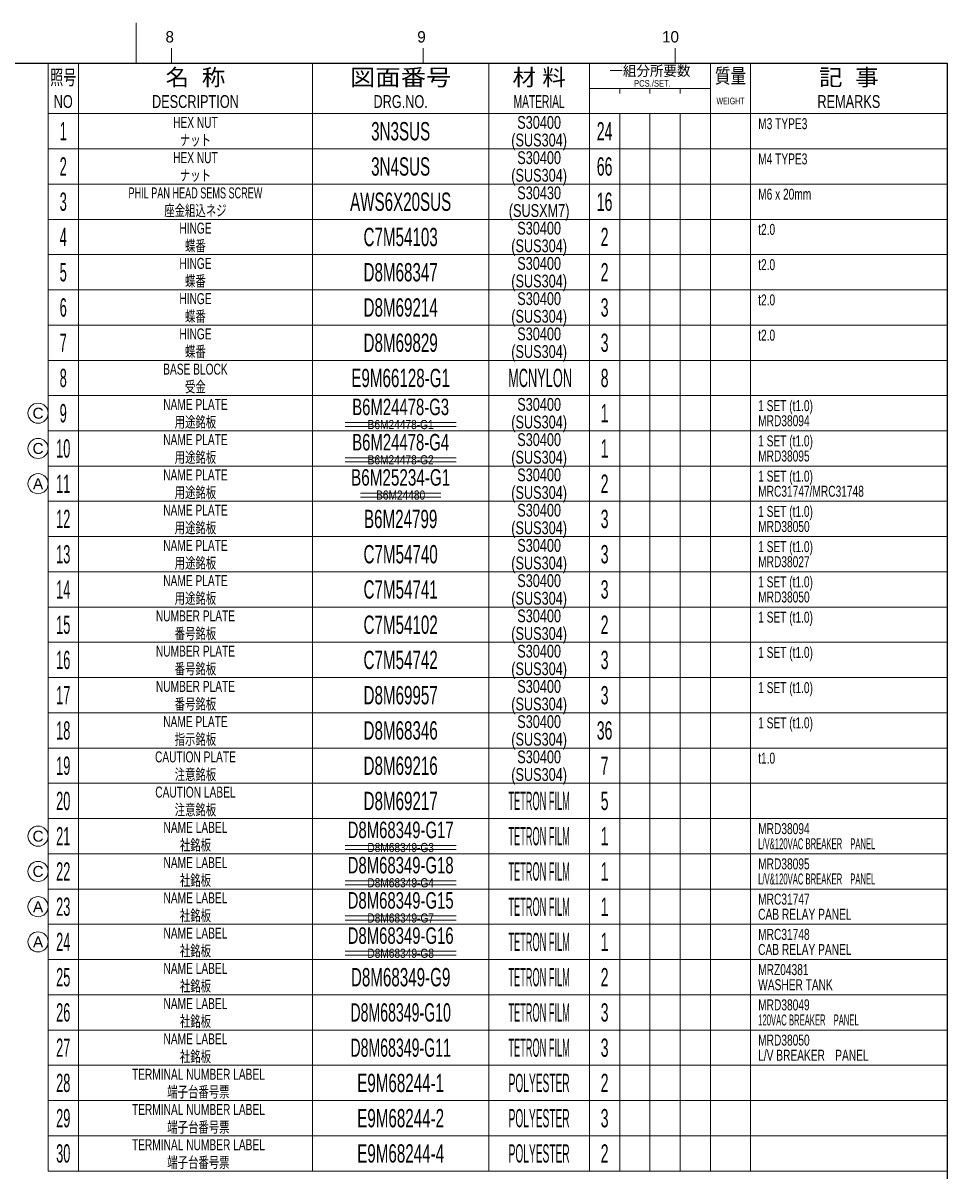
# Model space of a CAD drawing. Header units: millimetres. Extents: x 7 to 587, y 2 to 418.
# Drawn here: x 403.5 to 587, y 190 to 418 of the extents above; entities that cross this region are included whole.
import ezdxf
from ezdxf.enums import TextEntityAlignment as Align

# ---------------------------------------------------------------- set-up
doc = ezdxf.new("R2010")
doc.units = ezdxf.units.MM
for name, color, linetype in [('GR1_05', 7, 'Continuous'), ('図面枠C7M', 7, 'Continuous'), ('表題、部品表_01', 7, 'Continuous'), ('表題、部品表_02', 7, 'Continuous'), ('表題、部品表_03', 7, 'Continuous')]:
    doc.layers.add(name, color=color, linetype=linetype)
doc.styles.add('HG丸ｺﾞｼｯｸM-PRO', font='')
doc.styles.get('HG丸ｺﾞｼｯｸM-PRO').set_extended_font_data('HG丸ｺﾞｼｯｸM-PRO')

# ---------------------------------------------------------------- blocks, each defined once
blk = doc.blocks.new('BLKF023')
at = {"layer": '図面枠C7M', "color": 4, "linetype": 'Continuous', "lineweight": 13}
for p, q in [((426, 410), (426, 418)), ((433, 413), (433, 410)), ((483, 413), (483, 410)), ((533, 413), (533, 410)), ((585, 393), (587, 393)), ((585, 386), (587, 386)), ((585, 379), (587, 379)), ((585, 372), (587, 372)), ((585, 365), (587, 365)), ((585, 358), (587, 358)), ((585, 351), (587, 351)), ((585, 344), (587, 344)), ((585, 337), (587, 337)), ((585, 330), (587, 330)), ((585, 323), (587, 323)), ((585, 316), (587, 316)), ((585, 309), (587, 309)), ((585, 302), (587, 302)), ((585, 295), (587, 295)), ((585, 288), (587, 288)), ((585, 281), (587, 281)), ((585, 274), (587, 274)), ((585, 267), (587, 267)), ((587, 260), (585, 260)), ((585, 253), (587, 253)), ((585, 246), (587, 246)), ((585, 239), (587, 239)), ((585, 232), (587, 232)), ((585, 225), (587, 225)), ((585, 218), (587, 218)), ((585, 211), (587, 211)), ((585, 204), (587, 204)), ((585, 197), (587, 197))]:
    blk.add_line(p, q, dxfattribs=at)
at = {"layer": '図面枠C7M', "color": 2, "linetype": 'Continuous', "lineweight": 25}
for p, q in [((33, 410), (587, 410)), ((587, 410), (587, 10))]:
    blk.add_line(p, q, dxfattribs=at)
at = {"layer": '図面枠C7M', "color": 4, "linetype": 'Continuous', "lineweight": 13, "style": 'HG丸ｺﾞｼｯｸM-PRO', "width": 1.003994}
for s, height, p in [('8', 2.25, (431.8, 413.45)), ('9', 2.25, (481.8, 413.45)), ('10', 2.255, (530.4, 413.45))]:
    blk.add_text(s, height=height, dxfattribs=at).set_placement(p, align=Align.BOTTOM_LEFT)
blk = doc.blocks.new('BLKF028')
at = {"layer": '表題、部品表_02', "color": 4, "linetype": 'Continuous', "lineweight": 13}
for p, q in [((408.5, 400), (408.5, 393)), ((408.5, 400), (587, 400)), ((414.5, 400), (414.5, 393)), ((461, 400), (461, 393)), ((496, 400), (496, 393)), ((516, 400), (516, 393)), ((522, 400), (522, 393)), ((528, 400), (528, 393)), ((534, 393), (534, 400)), ((540, 400), (540, 393)), ((548, 400), (548, 393)), ((587, 400), (587, 393)), ((408.5, 393), (587, 393))]:
    blk.add_line(p, q, dxfattribs=at)
blk = doc.blocks.new('BLKF030')
at = {"layer": '表題、部品表_02', "color": 4, "linetype": 'Continuous', "lineweight": 13}
for p, q in [((408.5, 393), (408.5, 386)), ((408.5, 393), (587, 393)), ((414.5, 393), (414.5, 386)), ((461, 393), (461, 386)), ((496, 393), (496, 386)), ((516, 393), (516, 386)), ((522, 393), (522, 386)), ((528, 393), (528, 386)), ((534, 386), (534, 393)), ((540, 393), (540, 386)), ((548, 393), (548, 386)), ((587, 393), (587, 386)), ((408.5, 386), (587, 386))]:
    blk.add_line(p, q, dxfattribs=at)
blk = doc.blocks.new('BLKF033')
at = {"layer": '表題、部品表_01', "color": 4, "linetype": 'Continuous', "lineweight": 13}
for p, q in [((408.5, 410), (408.5, 400)), ((408.5, 410), (587, 410)), ((414.5, 410), (414.5, 400)), ((461, 410), (461, 400)), ((496, 410), (496, 400)), ((516, 410), (516, 400)), ((540, 410), (540, 400)), ((548, 410), (548, 400)), ((587, 410), (587, 400)), ((516, 405), (540, 405)), ((522, 404), (522, 405)), ((528, 405), (528, 404)), ((534, 405), (534, 404)), ((408.5, 400), (587, 400))]:
    blk.add_line(p, q, dxfattribs=at)
at = {"layer": '表題、部品表_01', "color": 3, "linetype": 'Continuous', "lineweight": 35, "style": 'HG丸ｺﾞｼｯｸM-PRO'}
for s, height, width, p in [('照号', 2.909, 0.651535, (411.5, 407.2)), ('名  称', 3.273, 1.042426, (437.75, 407.2)), ('図面番号', 3.273, 1.127518, (478.5, 407.2)), ('材 料', 3.273, 1.042439, (506, 407.2)), ('一組分所要数', 2.036, 0.966638, (528, 408.5)), ('質量', 2.909, 0.781842, (544, 407.5)), ('記  事', 3.273, 1.042426, (567.5, 407.2)), ('PCS./SET.', 1.309, 0.862935, (528.5, 406)), ('NO', 2.545, 0.740841, (411.5, 402.4)), ('DESCRIPTION', 2.5455, 0.741365, (437.75, 402.4)), ('DRG.NO.', 2.545, 0.741189, (478.5, 402.4)), ('MATERIAL', 2.545, 0.594756, (506, 402.4)), ('REMARKS', 2.545, 0.742803, (567.5, 402.4)), ('WEIGHT', 1.309, 0.635507, (544, 402.5))]:
    blk.add_text(s, height=height, dxfattribs=dict(at, width=width)).set_placement(p, align=Align.MIDDLE_CENTER)
blk = doc.blocks.new('BLKF032')
at = {"layer": '表題、部品表_01', "color": 3, "linetype": 'Continuous', "lineweight": 13}
blk.add_blockref('BLKF033', (0, 0), dxfattribs=at)
blk = doc.blocks.new('BLKF034')
at = {"layer": '表題、部品表_02', "color": 4, "linetype": 'Continuous', "lineweight": 13}
for p, q in [((408.5, 386), (408.5, 379)), ((408.5, 386), (587, 386)), ((414.5, 386), (414.5, 379)), ((461, 386), (461, 379)), ((496, 386), (496, 379)), ((516, 386), (516, 379)), ((522, 386), (522, 379)), ((528, 386), (528, 379)), ((534, 379), (534, 386)), ((540, 386), (540, 379)), ((548, 386), (548, 379)), ((587, 386), (587, 379)), ((408.5, 379), (587, 379))]:
    blk.add_line(p, q, dxfattribs=at)
blk = doc.blocks.new('BLKF036')
at = {"layer": '表題、部品表_02', "color": 4, "linetype": 'Continuous', "lineweight": 13}
for p, q in [((408.5, 379), (408.5, 372)), ((408.5, 379), (587, 379)), ((414.5, 379), (414.5, 372)), ((461, 379), (461, 372)), ((496, 379), (496, 372)), ((516, 379), (516, 372)), ((522, 379), (522, 372)), ((528, 379), (528, 372)), ((534, 372), (534, 379)), ((540, 379), (540, 372)), ((548, 379), (548, 372)), ((587, 379), (587, 372)), ((408.5, 372), (587, 372))]:
    blk.add_line(p, q, dxfattribs=at)
blk = doc.blocks.new('BLKF038')
at = {"layer": '表題、部品表_02', "color": 4, "linetype": 'Continuous', "lineweight": 13}
for p, q in [((408.5, 372), (408.5, 365)), ((408.5, 372), (587, 372)), ((414.5, 372), (414.5, 365)), ((461, 372), (461, 365)), ((496, 372), (496, 365)), ((516, 372), (516, 365)), ((522, 372), (522, 365)), ((528, 372), (528, 365)), ((534, 365), (534, 372)), ((540, 372), (540, 365)), ((548, 372), (548, 365)), ((587, 372), (587, 365)), ((408.5, 365), (587, 365))]:
    blk.add_line(p, q, dxfattribs=at)
blk = doc.blocks.new('BLKF040')
at = {"layer": '表題、部品表_02', "color": 4, "linetype": 'Continuous', "lineweight": 13}
for p, q in [((408.5, 365), (408.5, 358)), ((408.5, 365), (587, 365)), ((414.5, 365), (414.5, 358)), ((461, 365), (461, 358)), ((496, 365), (496, 358)), ((516, 365), (516, 358)), ((522, 365), (522, 358)), ((528, 365), (528, 358)), ((534, 358), (534, 365)), ((540, 365), (540, 358)), ((548, 365), (548, 358)), ((587, 365), (587, 358)), ((408.5, 358), (587, 358))]:
    blk.add_line(p, q, dxfattribs=at)
blk = doc.blocks.new('BLKF042')
at = {"layer": '表題、部品表_02', "color": 4, "linetype": 'Continuous', "lineweight": 13}
for p, q in [((408.5, 358), (408.5, 351)), ((408.5, 358), (587, 358)), ((414.5, 358), (414.5, 351)), ((461, 358), (461, 351)), ((496, 358), (496, 351)), ((516, 358), (516, 351)), ((522, 358), (522, 351)), ((528, 358), (528, 351)), ((534, 351), (534, 358)), ((540, 358), (540, 351)), ((548, 358), (548, 351)), ((587, 358), (587, 351)), ((408.5, 351), (587, 351))]:
    blk.add_line(p, q, dxfattribs=at)
blk = doc.blocks.new('BLKF044')
at = {"layer": '表題、部品表_02', "color": 4, "linetype": 'Continuous', "lineweight": 13}
for p, q in [((408.5, 351), (408.5, 344)), ((408.5, 351), (587, 351)), ((414.5, 351), (414.5, 344)), ((461, 351), (461, 344)), ((496, 351), (496, 344)), ((516, 351), (516, 344)), ((522, 351), (522, 344)), ((528, 351), (528, 344)), ((534, 344), (534, 351)), ((540, 351), (540, 344)), ((548, 351), (548, 344)), ((587, 351), (587, 344)), ((408.5, 344), (587, 344))]:
    blk.add_line(p, q, dxfattribs=at)
blk = doc.blocks.new('BLKF046')
at = {"layer": '表題、部品表_02', "color": 4, "linetype": 'Continuous', "lineweight": 13}
for p, q in [((408.5, 344), (408.5, 337)), ((408.5, 344), (587, 344)), ((414.5, 344), (414.5, 337)), ((461, 344), (461, 337)), ((496, 344), (496, 337)), ((516, 344), (516, 337)), ((522, 344), (522, 337)), ((528, 344), (528, 337)), ((534, 337), (534, 344)), ((540, 344), (540, 337)), ((548, 344), (548, 337)), ((587, 344), (587, 337)), ((408.5, 337), (587, 337))]:
    blk.add_line(p, q, dxfattribs=at)
blk = doc.blocks.new('BLKF048')
at = {"layer": '表題、部品表_02', "color": 4, "linetype": 'Continuous', "lineweight": 13}
for p, q in [((408.5, 337), (408.5, 330)), ((408.5, 337), (587, 337)), ((414.5, 337), (414.5, 330)), ((461, 337), (461, 330)), ((496, 337), (496, 330)), ((516, 337), (516, 330)), ((522, 337), (522, 330)), ((528, 337), (528, 330)), ((534, 330), (534, 337)), ((540, 337), (540, 330)), ((548, 337), (548, 330)), ((587, 337), (587, 330)), ((408.5, 330), (587, 330))]:
    blk.add_line(p, q, dxfattribs=at)
blk = doc.blocks.new('BLKF050')
at = {"layer": '表題、部品表_02', "color": 4, "linetype": 'Continuous', "lineweight": 13}
for p, q in [((408.5, 330), (408.5, 323)), ((408.5, 330), (587, 330)), ((414.5, 330), (414.5, 323)), ((461, 330), (461, 323)), ((496, 330), (496, 323)), ((516, 330), (516, 323)), ((522, 330), (522, 323)), ((528, 330), (528, 323)), ((534, 323), (534, 330)), ((540, 330), (540, 323)), ((548, 330), (548, 323)), ((587, 330), (587, 323)), ((408.5, 323), (587, 323))]:
    blk.add_line(p, q, dxfattribs=at)
blk = doc.blocks.new('BLKF052')
at = {"layer": '表題、部品表_02', "color": 4, "linetype": 'Continuous', "lineweight": 13}
for p, q in [((408.5, 323), (408.5, 316)), ((408.5, 323), (587, 323)), ((414.5, 323), (414.5, 316)), ((461, 323), (461, 316)), ((496, 323), (496, 316)), ((516, 323), (516, 316)), ((522, 323), (522, 316)), ((528, 323), (528, 316)), ((534, 316), (534, 323)), ((540, 323), (540, 316)), ((548, 323), (548, 316)), ((587, 323), (587, 316)), ((408.5, 316), (587, 316))]:
    blk.add_line(p, q, dxfattribs=at)
blk = doc.blocks.new('BLKF054')
at = {"layer": '表題、部品表_02', "color": 4, "linetype": 'Continuous', "lineweight": 13}
for p, q in [((408.5, 316), (408.5, 309)), ((408.5, 316), (587, 316)), ((414.5, 316), (414.5, 309)), ((461, 316), (461, 309)), ((496, 316), (496, 309)), ((516, 316), (516, 309)), ((522, 316), (522, 309)), ((528, 316), (528, 309)), ((534, 309), (534, 316)), ((540, 316), (540, 309)), ((548, 316), (548, 309)), ((587, 316), (587, 309)), ((408.5, 309), (587, 309))]:
    blk.add_line(p, q, dxfattribs=at)
blk = doc.blocks.new('BLKF056')
at = {"layer": '表題、部品表_02', "color": 4, "linetype": 'Continuous', "lineweight": 13}
for p, q in [((408.5, 309), (408.5, 302)), ((408.5, 309), (587, 309)), ((414.5, 309), (414.5, 302)), ((461, 309), (461, 302)), ((496, 309), (496, 302)), ((516, 309), (516, 302)), ((522, 309), (522, 302)), ((528, 309), (528, 302)), ((534, 302), (534, 309)), ((540, 309), (540, 302)), ((548, 309), (548, 302)), ((587, 309), (587, 302)), ((408.5, 302), (587, 302))]:
    blk.add_line(p, q, dxfattribs=at)
blk = doc.blocks.new('BLKF058')
at = {"layer": '表題、部品表_02', "color": 4, "linetype": 'Continuous', "lineweight": 13}
for p, q in [((408.5, 302), (408.5, 295)), ((408.5, 302), (587, 302)), ((414.5, 302), (414.5, 295)), ((461, 302), (461, 295)), ((496, 302), (496, 295)), ((516, 302), (516, 295)), ((522, 302), (522, 295)), ((528, 302), (528, 295)), ((534, 295), (534, 302)), ((540, 302), (540, 295)), ((548, 302), (548, 295)), ((587, 302), (587, 295)), ((408.5, 295), (587, 295))]:
    blk.add_line(p, q, dxfattribs=at)
blk = doc.blocks.new('BLKF060')
at = {"layer": '表題、部品表_02', "color": 4, "linetype": 'Continuous', "lineweight": 13}
for p, q in [((408.5, 295), (408.5, 288)), ((408.5, 295), (587, 295)), ((414.5, 295), (414.5, 288)), ((461, 295), (461, 288)), ((496, 295), (496, 288)), ((516, 295), (516, 288)), ((522, 295), (522, 288)), ((528, 295), (528, 288)), ((534, 288), (534, 295)), ((540, 295), (540, 288)), ((548, 295), (548, 288)), ((587, 295), (587, 288)), ((408.5, 288), (587, 288))]:
    blk.add_line(p, q, dxfattribs=at)
blk = doc.blocks.new('BLKF062')
at = {"layer": '表題、部品表_02', "color": 4, "linetype": 'Continuous', "lineweight": 13}
for p, q in [((408.5, 288), (408.5, 281)), ((408.5, 288), (587, 288)), ((414.5, 288), (414.5, 281)), ((461, 288), (461, 281)), ((496, 288), (496, 281)), ((516, 288), (516, 281)), ((522, 288), (522, 281)), ((528, 288), (528, 281)), ((534, 281), (534, 288)), ((540, 288), (540, 281)), ((548, 288), (548, 281)), ((587, 288), (587, 281)), ((408.5, 281), (587, 281))]:
    blk.add_line(p, q, dxfattribs=at)
blk = doc.blocks.new('BLKF064')
at = {"layer": '表題、部品表_02', "color": 4, "linetype": 'Continuous', "lineweight": 13}
for p, q in [((408.5, 281), (408.5, 274)), ((408.5, 281), (587, 281)), ((414.5, 281), (414.5, 274)), ((461, 281), (461, 274)), ((496, 281), (496, 274)), ((516, 281), (516, 274)), ((522, 281), (522, 274)), ((528, 281), (528, 274)), ((534, 274), (534, 281)), ((540, 281), (540, 274)), ((548, 281), (548, 274)), ((587, 281), (587, 274)), ((408.5, 274), (587, 274))]:
    blk.add_line(p, q, dxfattribs=at)
blk = doc.blocks.new('BLKF066')
at = {"layer": '表題、部品表_02', "color": 4, "linetype": 'Continuous', "lineweight": 13}
for p, q in [((408.5, 274), (408.5, 267)), ((408.5, 274), (587, 274)), ((414.5, 274), (414.5, 267)), ((461, 274), (461, 267)), ((496, 274), (496, 267)), ((516, 274), (516, 267)), ((522, 274), (522, 267)), ((528, 274), (528, 267)), ((534, 267), (534, 274)), ((540, 274), (540, 267)), ((548, 274), (548, 267)), ((587, 274), (587, 267)), ((408.5, 267), (587, 267))]:
    blk.add_line(p, q, dxfattribs=at)
blk = doc.blocks.new('BLKF068')
at = {"layer": '表題、部品表_02', "color": 4, "linetype": 'Continuous', "lineweight": 13}
for p, q in [((408.5, 267), (408.5, 260)), ((408.5, 267), (587, 267)), ((414.5, 267), (414.5, 260)), ((461, 267), (461, 260)), ((496, 267), (496, 260)), ((516, 267), (516, 260)), ((522, 267), (522, 260)), ((528, 267), (528, 260)), ((534, 260), (534, 267)), ((540, 267), (540, 260)), ((548, 267), (548, 260)), ((587, 267), (587, 260)), ((408.5, 260), (587, 260))]:
    blk.add_line(p, q, dxfattribs=at)
blk = doc.blocks.new('BLKF070')
at = {"layer": '表題、部品表_02', "color": 4, "linetype": 'Continuous', "lineweight": 13}
for p, q in [((408.5, 260), (408.5, 253)), ((408.5, 260), (587, 260)), ((414.5, 260), (414.5, 253)), ((461, 260), (461, 253)), ((496, 260), (496, 253)), ((516, 260), (516, 253)), ((522, 260), (522, 253)), ((528, 260), (528, 253)), ((534, 253), (534, 260)), ((540, 260), (540, 253)), ((548, 260), (548, 253)), ((587, 260), (587, 253)), ((408.5, 253), (587, 253))]:
    blk.add_line(p, q, dxfattribs=at)
blk = doc.blocks.new('BLKF072')
at = {"layer": '表題、部品表_02', "color": 4, "linetype": 'Continuous', "lineweight": 13}
for p, q in [((408.5, 253), (408.5, 246)), ((408.5, 253), (587, 253)), ((414.5, 253), (414.5, 246)), ((461, 253), (461, 246)), ((496, 253), (496, 246)), ((516, 253), (516, 246)), ((522, 253), (522, 246)), ((528, 253), (528, 246)), ((534, 246), (534, 253)), ((540, 253), (540, 246)), ((548, 253), (548, 246)), ((587, 253), (587, 246)), ((408.5, 246), (587, 246))]:
    blk.add_line(p, q, dxfattribs=at)
blk = doc.blocks.new('BLKF074')
at = {"layer": '表題、部品表_02', "color": 4, "linetype": 'Continuous', "lineweight": 13}
for p, q in [((408.5, 246), (408.5, 239)), ((408.5, 246), (587, 246)), ((414.5, 246), (414.5, 239)), ((461, 246), (461, 239)), ((496, 246), (496, 239)), ((516, 246), (516, 239)), ((522, 246), (522, 239)), ((528, 246), (528, 239)), ((534, 239), (534, 246)), ((540, 246), (540, 239)), ((548, 246), (548, 239)), ((587, 246), (587, 239)), ((408.5, 239), (587, 239))]:
    blk.add_line(p, q, dxfattribs=at)
blk = doc.blocks.new('BLKF076')
at = {"layer": '表題、部品表_02', "color": 4, "linetype": 'Continuous', "lineweight": 13}
for p, q in [((408.5, 239), (408.5, 232)), ((408.5, 239), (587, 239)), ((414.5, 239), (414.5, 232)), ((461, 239), (461, 232)), ((496, 239), (496, 232)), ((516, 239), (516, 232)), ((522, 239), (522, 232)), ((528, 239), (528, 232)), ((534, 232), (534, 239)), ((540, 239), (540, 232)), ((548, 239), (548, 232)), ((587, 239), (587, 232))]:
    blk.add_line(p, q, dxfattribs=at)
blk = doc.blocks.new('BLKF078')
at = {"layer": '表題、部品表_02', "color": 4, "linetype": 'Continuous', "lineweight": 13}
for p, q in [((408.5, 232), (408.5, 225)), ((408.5, 232), (587, 232)), ((414.5, 232), (414.5, 225)), ((461, 232), (461, 225)), ((496, 232), (496, 225)), ((516, 232), (516, 225)), ((522, 232), (522, 225)), ((528, 232), (528, 225)), ((534, 225), (534, 232)), ((540, 232), (540, 225)), ((548, 232), (548, 225)), ((587, 232), (587, 225)), ((408.5, 225), (587, 225))]:
    blk.add_line(p, q, dxfattribs=at)
blk = doc.blocks.new('BLKF080')
at = {"layer": '表題、部品表_02', "color": 4, "linetype": 'Continuous', "lineweight": 13}
for p, q in [((408.5, 225), (408.5, 218)), ((408.5, 225), (587, 225)), ((414.5, 225), (414.5, 218)), ((461, 225), (461, 218)), ((496, 225), (496, 218)), ((516, 225), (516, 218)), ((522, 225), (522, 218)), ((528, 225), (528, 218)), ((534, 218), (534, 225)), ((540, 225), (540, 218)), ((548, 225), (548, 218)), ((587, 225), (587, 218)), ((408.5, 218), (587, 218))]:
    blk.add_line(p, q, dxfattribs=at)
blk = doc.blocks.new('BLKF082')
at = {"layer": '表題、部品表_02', "color": 4, "linetype": 'Continuous', "lineweight": 13}
for p, q in [((408.5, 218), (408.5, 211)), ((408.5, 218), (587, 218)), ((414.5, 218), (414.5, 211)), ((461, 218), (461, 211)), ((496, 218), (496, 211)), ((516, 218), (516, 211)), ((522, 218), (522, 211)), ((528, 218), (528, 211)), ((534, 211), (534, 218)), ((540, 218), (540, 211)), ((548, 218), (548, 211)), ((587, 218), (587, 211)), ((408.5, 211), (587, 211))]:
    blk.add_line(p, q, dxfattribs=at)
blk = doc.blocks.new('BLKF084')
at = {"layer": '表題、部品表_02', "color": 4, "linetype": 'Continuous', "lineweight": 13}
for p, q in [((408.5, 211), (408.5, 204)), ((408.5, 211), (587, 211)), ((414.5, 211), (414.5, 204)), ((461, 211), (461, 204)), ((496, 211), (496, 204)), ((516, 211), (516, 204)), ((522, 211), (522, 204)), ((528, 211), (528, 204)), ((534, 204), (534, 211)), ((540, 211), (540, 204)), ((548, 211), (548, 204)), ((587, 211), (587, 204)), ((408.5, 204), (587, 204))]:
    blk.add_line(p, q, dxfattribs=at)
blk = doc.blocks.new('BLKF086')
at = {"layer": '表題、部品表_02', "color": 4, "linetype": 'Continuous', "lineweight": 13}
for p, q in [((408.5, 204), (408.5, 197)), ((408.5, 204), (587, 204)), ((414.5, 204), (414.5, 197)), ((461, 204), (461, 197)), ((496, 204), (496, 197)), ((516, 204), (516, 197)), ((522, 204), (522, 197)), ((528, 204), (528, 197)), ((534, 197), (534, 204)), ((540, 204), (540, 197)), ((548, 204), (548, 197)), ((587, 204), (587, 197)), ((408.5, 197), (587, 197))]:
    blk.add_line(p, q, dxfattribs=at)
blk = doc.blocks.new('BLKF088')
at = {"layer": '表題、部品表_02', "color": 4, "linetype": 'Continuous', "lineweight": 13}
for p, q in [((408.5, 197), (408.5, 190)), ((408.5, 197), (587, 197)), ((414.5, 197), (414.5, 190)), ((461, 197), (461, 190)), ((496, 197), (496, 190)), ((516, 197), (516, 190)), ((522, 197), (522, 190)), ((528, 197), (528, 190)), ((534, 190), (534, 197)), ((540, 197), (540, 190)), ((548, 197), (548, 190)), ((587, 197), (587, 190)), ((408.5, 190), (587, 190))]:
    blk.add_line(p, q, dxfattribs=at)
blk = doc.blocks.new('BLKF124')
at = {"layer": 'GR1_05', "color": 4, "linetype": 'Continuous', "lineweight": 13}
blk.add_circle((406.5, 326.5), 2, dxfattribs=at)
at = {"layer": 'GR1_05', "color": 4, "linetype": 'Continuous', "lineweight": 13, "style": 'HG丸ｺﾞｼｯｸM-PRO', "width": 1.042301}
blk.add_text('A', height=2.18, dxfattribs=at).set_placement((406.5, 326.5), align=Align.MIDDLE_CENTER)
blk = doc.blocks.new('BLKF125')
at = {"layer": 'GR1_05', "color": 4, "linetype": 'Continuous', "lineweight": 13}
blk.add_circle((406.5, 242.5), 2, dxfattribs=at)
at = {"layer": 'GR1_05', "color": 4, "linetype": 'Continuous', "lineweight": 13, "style": 'HG丸ｺﾞｼｯｸM-PRO', "width": 1.042301}
blk.add_text('A', height=2.18, dxfattribs=at).set_placement((406.5, 242.5), align=Align.MIDDLE_CENTER)
blk = doc.blocks.new('BLKF126')
at = {"layer": 'GR1_05', "color": 4, "linetype": 'Continuous', "lineweight": 13}
blk.add_circle((406.5, 235.5), 2, dxfattribs=at)
at = {"layer": 'GR1_05', "color": 4, "linetype": 'Continuous', "lineweight": 13, "style": 'HG丸ｺﾞｼｯｸM-PRO', "width": 1.042301}
blk.add_text('A', height=2.18, dxfattribs=at).set_placement((406.5, 235.5), align=Align.MIDDLE_CENTER)
blk = doc.blocks.new('BLKF137')
at = {"layer": 'GR1_05', "color": 4, "linetype": 'Continuous', "lineweight": 13}
blk.add_circle((406.5, 256.5), 2, dxfattribs=at)
at = {"layer": 'GR1_05', "color": 4, "linetype": 'Continuous', "lineweight": 13, "style": 'HG丸ｺﾞｼｯｸM-PRO', "width": 1.042931}
blk.add_text('C', height=2.18, dxfattribs=at).set_placement((406.5, 256.5), align=Align.MIDDLE_CENTER)
blk = doc.blocks.new('BLKF138')
at = {"layer": 'GR1_05', "color": 4, "linetype": 'Continuous', "lineweight": 13}
blk.add_circle((406.5, 249.5), 2, dxfattribs=at)
at = {"layer": 'GR1_05', "color": 4, "linetype": 'Continuous', "lineweight": 13, "style": 'HG丸ｺﾞｼｯｸM-PRO', "width": 1.042931}
blk.add_text('C', height=2.18, dxfattribs=at).set_placement((406.5, 249.5), align=Align.MIDDLE_CENTER)
blk = doc.blocks.new('BLKF139')
at = {"layer": 'GR1_05', "color": 4, "linetype": 'Continuous', "lineweight": 13}
blk.add_circle((406.5, 333.5), 2, dxfattribs=at)
at = {"layer": 'GR1_05', "color": 4, "linetype": 'Continuous', "lineweight": 13, "style": 'HG丸ｺﾞｼｯｸM-PRO', "width": 1.042931}
blk.add_text('C', height=2.18, dxfattribs=at).set_placement((406.5, 333.5), align=Align.MIDDLE_CENTER)
blk = doc.blocks.new('BLKF140')
at = {"layer": 'GR1_05', "color": 4, "linetype": 'Continuous', "lineweight": 13}
blk.add_circle((406.5, 340.5), 2, dxfattribs=at)
at = {"layer": 'GR1_05', "color": 4, "linetype": 'Continuous', "lineweight": 13, "style": 'HG丸ｺﾞｼｯｸM-PRO', "width": 1.042931}
blk.add_text('C', height=2.18, dxfattribs=at).set_placement((406.5, 340.5), align=Align.MIDDLE_CENTER)

msp = doc.modelspace()

# ---------------------------------------------------------------- linework, layer by layer
at = {"layer": 'GR1_05', "color": 4, "linetype": 'Continuous', "lineweight": 13}
for p, q in [((467.5, 338.65), (489.5, 338.65)), ((467.5, 337.85), (489.5, 337.85)), ((467.5, 331.65), (489.5, 331.65)), ((467.5, 330.85), (489.5, 330.85)), ((470.5, 324.65), (486.5, 324.65)), ((470.5, 323.85), (486.5, 323.85)), ((467.5, 254.65), (489.5, 254.65)), ((467.5, 253.85), (489.5, 253.85)), ((467.5, 247.65), (489.5, 247.65)), ((467.5, 246.85), (489.5, 246.85)), ((467.5, 240.65), (489.5, 240.65)), ((467.5, 239.85), (489.5, 239.85)), ((467.5, 233.65), (489.5, 233.65)), ((467.5, 232.85), (489.5, 232.85))]:
    msp.add_line(p, q, dxfattribs=at)

# ---------------------------------------------------------------- block references
for name in ['BLKF140', 'BLKF139', 'BLKF124', 'BLKF137', 'BLKF138', 'BLKF125', 'BLKF126']:
    msp.add_blockref(name, (0, 0), dxfattribs=at)
at = {"layer": '図面枠C7M', "color": 4, "linetype": 'Continuous', "lineweight": 13}
msp.add_blockref('BLKF023', (0, 0), dxfattribs=at)
at = {"layer": '表題、部品表_01', "color": 3, "linetype": 'Continuous', "lineweight": 13}
msp.add_blockref('BLKF032', (0, 0), dxfattribs=at)
at = {"layer": '表題、部品表_02', "color": 4, "linetype": 'Continuous', "lineweight": 13}
for name in ['BLKF028', 'BLKF030', 'BLKF034', 'BLKF036', 'BLKF038', 'BLKF040', 'BLKF042', 'BLKF044', 'BLKF046', 'BLKF048', 'BLKF050', 'BLKF052', 'BLKF054', 'BLKF056', 'BLKF058', 'BLKF060', 'BLKF062', 'BLKF064', 'BLKF066', 'BLKF068', 'BLKF070', 'BLKF072', 'BLKF074', 'BLKF076', 'BLKF078', 'BLKF080', 'BLKF082', 'BLKF084', 'BLKF086', 'BLKF088']:
    msp.add_blockref(name, (0, 0), dxfattribs=at)

# ---------------------------------------------------------------- texts
at = {"layer": 'GR1_05', "color": 3, "linetype": 'Continuous', "lineweight": 35, "style": 'HG丸ｺﾞｼｯｸM-PRO'}
for s, height, width, p in [('B6M24478-G1', 1.8182, 0.829378, (478.5, 338.25)), ('B6M24478-G2', 1.8182, 0.829378, (478.5, 331.25)), ('B6M24480', 1.818, 0.829033, (478.5, 324.25)), ('D8M68349-G3', 1.8182, 0.82932, (478.5, 254.25)), ('D8M68349-G4', 1.8182, 0.82932, (478.5, 247.25)), ('D8M68349-G7', 1.8182, 0.82932, (478.5, 240.25)), ('D8M68349-G8', 1.8182, 0.82932, (478.5, 233.25))]:
    msp.add_text(s, height=height, dxfattribs=dict(at, width=width)).set_placement(p, align=Align.MIDDLE_CENTER)
at = {"layer": '表題、部品表_03', "color": 3, "linetype": 'Continuous', "lineweight": 35, "style": 'HG丸ｺﾞｼｯｸM-PRO'}
for s, height, width, p in [('HEX NUT', 2.182, 0.692138, (437.75, 398.25)), ('S30400', 2.545, 0.740904, (506, 398.25)), ('1', 3.64, 0.521199, (411.5, 396.5)), ('3N3SUS', 3.636, 0.619673, (478.5, 396.5)), ('24', 3.636, 0.576062, (519, 396.5)), ('ナット', 2.182, 0.692256, (437.75, 394.75)), ('(SUS304)', 2.545, 0.740651, (506, 394.75)), ('HEX NUT', 2.182, 0.692138, (437.75, 391.25)), ('S30400', 2.545, 0.740904, (506, 391.25)), ('2', 3.64, 0.521199, (411.5, 389.5)), ('3N4SUS', 3.636, 0.619673, (478.5, 389.5)), ('66', 3.636, 0.576062, (519, 389.5)), ('ナット', 2.182, 0.692256, (437.75, 387.75)), ('(SUS304)', 2.545, 0.740651, (506, 387.75)), ('PHIL PAN HEAD SEMS SCREW', 2.1818, 0.618673, (437.75, 384.25)), ('S30430', 2.545, 0.740904, (506, 384.25)), ('3', 3.64, 0.521199, (411.5, 382.5)), ('AWS6X20SUS', 3.636, 0.618991, (478.5, 382.5)), ('16', 3.636, 0.576062, (519, 382.5)), ('座金組込ネジ', 2.182, 0.692256, (437.75, 380.75)), ('(SUSXM7)', 2.545, 0.740658, (506, 380.75)), ('S30400', 2.545, 0.740904, (506, 377.25)), ('4', 3.64, 0.521199, (411.5, 375.5)), ('HINGE', 2.182, 0.691713, (437.75, 377.25)), ('C7M54103', 3.636, 0.619792, (478.5, 375.5)), ('2', 3.64, 0.576062, (519, 375.5)), ('蝶番', 2.182, 0.692256, (437.75, 373.75)), ('(SUS304)', 2.545, 0.740651, (506, 373.75)), ('5', 3.64, 0.521199, (411.5, 368.5)), ('HINGE', 2.182, 0.691713, (437.75, 370.25)), ('D8M68347', 3.636, 0.619412, (478.5, 368.5)), ('S30400', 2.545, 0.740904, (506, 370.25)), ('2', 3.64, 0.576062, (519, 368.5)), ('蝶番', 2.182, 0.692256, (437.75, 366.75)), ('(SUS304)', 2.545, 0.740651, (506, 366.75)), ('6', 3.64, 0.521199, (411.5, 361.5)), ('HINGE', 2.182, 0.691713, (437.75, 363.25)), ('D8M69214', 3.636, 0.619412, (478.5, 361.5)), ('S30400', 2.545, 0.740904, (506, 363.25)), ('3', 3.64, 0.576062, (519, 361.5)), ('蝶番', 2.182, 0.692256, (437.75, 359.75)), ('(SUS304)', 2.545, 0.740651, (506, 359.75)), ('7', 3.64, 0.521199, (411.5, 354.5)), ('HINGE', 2.182, 0.691713, (437.75, 356.25)), ('D8M69829', 3.636, 0.619412, (478.5, 354.5)), ('S30400', 2.545, 0.740904, (506, 356.25)), ('3', 3.64, 0.576062, (519, 354.5)), ('蝶番', 2.182, 0.692256, (437.75, 352.75)), ('(SUS304)', 2.545, 0.740651, (506, 352.75)), ('8', 3.64, 0.521199, (411.5, 347.5)), ('BASE BLOCK', 2.182, 0.69275, (437.75, 349.25)), ('E9M66128-G1', 3.6364, 0.619453, (478.5, 347.5)), ('MCNYLON', 3.636, 0.521558, (506.19, 347.51)), ('8', 3.64, 0.576062, (519, 347.5)), ('受金', 2.182, 0.692256, (437.75, 345.75)), ('9', 3.64, 0.521199, (411.5, 340.5)), ('NAME PLATE', 2.182, 0.692312, (437.75, 342.25)), ('B6M24478-G3', 3.2727, 0.675422, (478.5, 341.75)), ('S30400', 2.545, 0.740904, (506, 342.25)), ('1', 3.64, 0.576062, (519, 340.5)), ('用途銘板', 2.182, 0.692256, (437.75, 338.75)), ('(SUS304)', 2.545, 0.740651, (506, 338.75)), ('10', 3.636, 0.521199, (411.5, 333.5)), ('NAME PLATE', 2.182, 0.692312, (437.75, 335.25)), ('B6M24478-G4', 3.2727, 0.675422, (478.5, 334.75)), ('S30400', 2.545, 0.740904, (506, 335.25)), ('1', 3.64, 0.576062, (519, 333.5)), ('用途銘板', 2.182, 0.692256, (437.75, 331.75)), ('(SUS304)', 2.545, 0.740651, (506, 331.75)), ('NAME PLATE', 2.182, 0.692312, (437.75, 328.25)), ('B6M25234-G1', 3.2727, 0.691811, (478.5, 327.75)), ('S30400', 2.545, 0.740904, (506, 328.25)), ('2', 3.64, 0.576062, (519, 326.5)), ('11', 3.636, 0.521199, (411.5, 326.5)), ('用途銘板', 2.182, 0.692256, (437.75, 324.75)), ('(SUS304)', 2.545, 0.740651, (506, 324.75)), ('NAME PLATE', 2.182, 0.692312, (437.75, 321.25)), ('S30400', 2.545, 0.740904, (506, 321.25)), ('12', 3.636, 0.521199, (411.5, 319.5)), ('B6M24799', 3.636, 0.619614, (478.5, 319.5)), ('3', 3.64, 0.576062, (519, 319.5)), ('用途銘板', 2.182, 0.692256, (437.75, 317.75)), ('(SUS304)', 2.545, 0.740651, (506, 317.75)), ('NAME PLATE', 2.182, 0.692312, (437.75, 314.25)), ('S30400', 2.545, 0.740904, (506, 314.25)), ('13', 3.636, 0.521199, (411.5, 312.5)), ('C7M54740', 3.636, 0.619792, (478.5, 312.5)), ('3', 3.64, 0.576062, (519, 312.5)), ('用途銘板', 2.182, 0.692256, (437.75, 310.75)), ('(SUS304)', 2.545, 0.740651, (506, 310.75)), ('NAME PLATE', 2.182, 0.692312, (437.75, 307.25)), ('S30400', 2.545, 0.740904, (506, 307.25)), ('14', 3.636, 0.521199, (411.5, 305.5)), ('C7M54741', 3.636, 0.619792, (478.5, 305.5)), ('3', 3.64, 0.576062, (519, 305.5)), ('用途銘板', 2.182, 0.692256, (437.75, 303.75)), ('(SUS304)', 2.545, 0.740651, (506, 303.75)), ('NUMBER PLATE', 2.1818, 0.692437, (437.75, 300.25)), ('S30400', 2.545, 0.740904, (506, 300.25)), ('15', 3.636, 0.521199, (411.5, 298.5)), ('C7M54102', 3.636, 0.619792, (478.5, 298.5)), ('2', 3.64, 0.576062, (519, 298.5)), ('番号銘板', 2.182, 0.692256, (437.75, 296.75)), ('(SUS304)', 2.545, 0.740651, (506, 296.75)), ('NUMBER PLATE', 2.1818, 0.692437, (437.75, 293.25)), ('S30400', 2.545, 0.740904, (506, 293.25)), ('16', 3.636, 0.521199, (411.5, 291.5)), ('C7M54742', 3.636, 0.619792, (478.5, 291.5)), ('3', 3.64, 0.576062, (519, 291.5)), ('番号銘板', 2.182, 0.692256, (437.75, 289.75)), ('(SUS304)', 2.545, 0.740651, (506, 289.75)), ('NUMBER PLATE', 2.1818, 0.692437, (437.75, 286.25)), ('S30400', 2.545, 0.740904, (506, 286.25)), ('17', 3.636, 0.521199, (411.5, 284.5)), ('D8M69957', 3.636, 0.619412, (478.5, 284.5)), ('3', 3.64, 0.576062, (519, 284.5)), ('番号銘板', 2.182, 0.692256, (437.75, 282.75)), ('(SUS304)', 2.545, 0.740651, (506, 282.75)), ('S30400', 2.545, 0.740904, (506, 279.25)), ('18', 3.636, 0.521199, (411.5, 277.5)), ('NAME PLATE', 2.182, 0.692312, (437.75, 279.25)), ('D8M68346', 3.636, 0.619412, (478.5, 277.5)), ('36', 3.636, 0.576062, (519, 277.5)), ('指示銘板', 2.182, 0.692256, (437.75, 275.75)), ('(SUS304)', 2.545, 0.740651, (506, 275.75)), ('19', 3.636, 0.521199, (411.5, 270.5)), ('CAUTION PLATE', 2.1818, 0.692676, (437.75, 272.25)), ('D8M69216', 3.636, 0.619412, (478.5, 270.5)), ('S30400', 2.545, 0.740904, (506, 272.25)), ('7', 3.64, 0.576062, (519, 270.5)), ('注意銘板', 2.182, 0.692256, (437.75, 268.75)), ('(SUS304)', 2.545, 0.740651, (506, 268.75)), ('20', 3.636, 0.521199, (411.5, 263.5)), ('CAUTION LABEL', 2.1818, 0.692867, (437.75, 265.25)), ('D8M69217', 3.636, 0.619412, (478.5, 263.5)), ('TETRON FILM', 3.6364, 0.375921, (506, 263.5)), ('5', 3.64, 0.576062, (519, 263.5)), ('注意銘板', 2.182, 0.692256, (437.75, 261.75)), ('21', 3.636, 0.521199, (411.5, 256.5)), ('NAME LABEL', 2.182, 0.692548, (437.75, 258.25)), ('D8M68349-G17', 3.2727, 0.675347, (478.5, 257.75)), ('TETRON FILM', 3.6364, 0.375921, (506, 256.5)), ('1', 3.64, 0.576062, (519, 256.5)), ('社銘板', 2.182, 0.692256, (437.75, 254.75)), ('22', 3.636, 0.521199, (411.5, 249.5)), ('NAME LABEL', 2.182, 0.692548, (437.75, 251.25)), ('D8M68349-G18', 3.2727, 0.675347, (478.5, 250.75)), ('TETRON FILM', 3.6364, 0.375921, (506, 249.5)), ('1', 3.64, 0.576062, (519, 249.5)), ('社銘板', 2.182, 0.692256, (437.75, 247.75)), ('23', 3.636, 0.521199, (411.5, 242.5)), ('NAME LABEL', 2.182, 0.692548, (437.75, 244.25)), ('D8M68349-G15', 3.2727, 0.675347, (478.5, 243.75)), ('TETRON FILM', 3.6364, 0.375921, (506, 242.5)), ('1', 3.64, 0.576062, (519, 242.5)), ('社銘板', 2.182, 0.692256, (437.75, 240.75)), ('24', 3.636, 0.521199, (411.5, 235.5)), ('NAME LABEL', 2.182, 0.692548, (437.75, 237.25)), ('D8M68349-G16', 3.2727, 0.675347, (478.5, 236.75)), ('TETRON FILM', 3.6364, 0.375921, (506, 235.5)), ('1', 3.64, 0.576062, (519, 235.5)), ('社銘板', 2.182, 0.692256, (437.75, 233.75)), ('25', 3.636, 0.521199, (411.5, 228.5)), ('NAME LABEL', 2.182, 0.692548, (437.75, 230.25)), ('D8M68349-G9', 3.6364, 0.619153, (478.5, 228.5)), ('TETRON FILM', 3.6364, 0.375921, (506, 228.5)), ('2', 3.64, 0.576062, (519, 228.5)), ('社銘板', 2.182, 0.692256, (437.75, 226.75)), ('NAME LABEL', 2.182, 0.692548, (437.75, 223.25)), ('26', 3.636, 0.521199, (411.5, 221.5)), ('D8M68349-G10', 3.6364, 0.576671, (478.5, 221.5)), ('TETRON FILM', 3.6364, 0.375921, (506, 221.5)), ('3', 3.64, 0.576062, (519, 221.5)), ('社銘板', 2.182, 0.692256, (437.75, 219.75)), ('NAME LABEL', 2.182, 0.692548, (437.75, 216.25)), ('27', 3.636, 0.521199, (411.5, 214.5)), ('D8M68349-G11', 3.6364, 0.576671, (478.5, 214.5)), ('TETRON FILM', 3.6364, 0.375921, (506, 214.5)), ('3', 3.64, 0.576062, (519, 214.5)), ('社銘板', 2.182, 0.692256, (437.75, 212.75)), ('TERMINAL NUMBER LABEL', 2.1818, 0.692737, (438.34, 209.22)), ('28', 3.636, 0.521199, (411.5, 207.5)), ('E9M68244-1', 3.636, 0.619742, (478.5, 207.5)), ('POLYESTER', 3.636, 0.41533, (506, 207.5)), ('2', 3.64, 0.576062, (519, 207.5)), ('端子台番号票', 2.182, 0.692256, (438.34, 205.72)), ('TERMINAL NUMBER LABEL', 2.1818, 0.692737, (438.34, 202.22)), ('29', 3.636, 0.521199, (411.5, 200.5)), ('E9M68244-2', 3.636, 0.619742, (478.5, 200.5)), ('POLYESTER', 3.636, 0.41533, (506, 200.5)), ('3', 3.64, 0.576062, (519, 200.5)), ('端子台番号票', 2.182, 0.692256, (438.34, 198.72)), ('TERMINAL NUMBER LABEL', 2.1818, 0.692737, (438.34, 195.22)), ('30', 3.636, 0.521199, (411.5, 193.5)), ('E9M68244-4', 3.636, 0.619742, (478.5, 193.5)), ('POLYESTER', 3.636, 0.41533, (506, 193.5)), ('2', 3.64, 0.576062, (519, 193.5)), ('端子台番号票', 2.182, 0.692256, (438.34, 191.72))]:
    msp.add_text(s, height=height, dxfattribs=dict(at, width=width)).set_placement(p, align=Align.MIDDLE_CENTER)
for s, height, width, p in [('M3 TYPE3', 2.182, 0.692013, (549.5, 398)), ('M4 TYPE3', 2.182, 0.692013, (549.5, 391)), ('M6 x 20mm', 2.182, 0.691251, (549.5, 384)), ('t2.0', 2.182, 0.690457, (549.5, 377)), ('t2.0', 2.182, 0.690457, (549.5, 370)), ('t2.0', 2.182, 0.690457, (549.5, 363)), ('t2.0', 2.182, 0.690457, (549.5, 356)), ('1 SET (t1.0)', 2.1818, 0.690954, (549.5, 342)), ('MRD38094', 2.182, 0.692087, (549.5, 339)), ('1 SET (t1.0)', 2.1818, 0.690954, (549.5, 335)), ('MRD38095', 2.182, 0.692087, (549.5, 332)), ('1 SET (t1.0)', 2.1818, 0.690954, (549.5, 328)), ('MRC31747/MRC31748', 2.1818, 0.692069, (549.5, 325)), ('1 SET (t1.0)', 2.1818, 0.690954, (549.5, 321)), ('MRD38050', 2.182, 0.692087, (549.5, 318)), ('1 SET (t1.0)', 2.1818, 0.690954, (549.5, 314)), ('MRD38027', 2.182, 0.692087, (549.5, 311)), ('1 SET (t1.0)', 2.1818, 0.690954, (549.5, 307)), ('MRD38050', 2.182, 0.692087, (549.5, 304)), ('1 SET (t1.0)', 2.1818, 0.690954, (549.5, 300)), ('1 SET (t1.0)', 2.1818, 0.690954, (549.5, 293)), ('1 SET (t1.0)', 2.1818, 0.690954, (549.5, 286)), ('1 SET (t1.0)', 2.1818, 0.690954, (549.5, 279)), ('t1.0', 2.182, 0.690457, (549.5, 272)), ('MRD38094', 2.182, 0.692087, (549.5, 258)), ('L/V&120VAC BREAKER\u3000PANEL', 2.1818, 0.522129, (549.5, 255)), ('MRD38095', 2.182, 0.692087, (549.5, 251)), ('L/V&120VAC BREAKER\u3000PANEL', 2.1818, 0.522129, (549.5, 248)), ('MRC31747', 2.182, 0.692083, (549.5, 244)), ('CAB RELAY PANEL', 2.1818, 0.692332, (549.5, 241)), ('MRC31748', 2.182, 0.692083, (549.5, 237)), ('CAB RELAY PANEL', 2.1818, 0.692332, (549.5, 234)), ('MRZ04381', 2.182, 0.692265, (549.5, 230)), ('WASHER TANK', 2.1818, 0.692105, (549.5, 227)), ('MRD38049', 2.182, 0.692087, (549.5, 223)), ('120VAC BREAKER\u3000PANEL', 2.1818, 0.522163, (549.5, 220)), ('MRD38050', 2.182, 0.692087, (549.5, 216)), ('L/V BREAKER\u3000PANEL', 2.1818, 0.692153, (549.5, 213))]:
    msp.add_text(s, height=height, dxfattribs=dict(at, width=width)).set_placement(p, align=Align.MIDDLE_LEFT)

doc.saveas('drawing.dxf')
